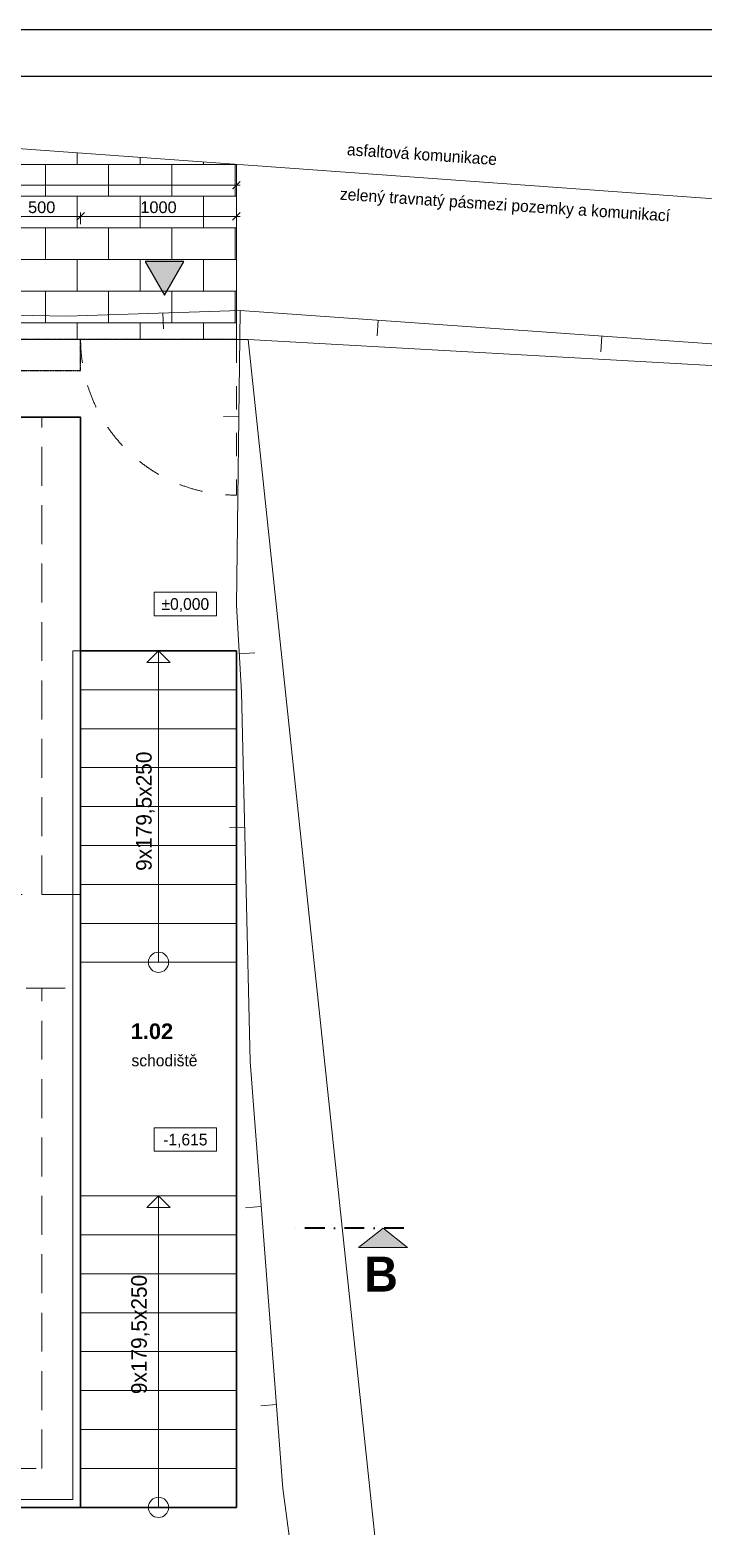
# Model space of a CAD drawing. Header units: millimetres. Extents: x 3760008 to 3998794, y 1820800 to 2250722.
# Drawn here: x 3961285 to 3965607, y 1862323 to 1871930 of the extents above; entities that cross this region are included whole.
import ezdxf

# ---------------------------------------------------------------- set-up
doc = ezdxf.new("R2010")
doc.units = ezdxf.units.MM
doc.header["$LTSCALE"] = 5
for name, pattern in [('CIARKOVANA_22', [0.6, 0.3, -0.3]), ('DASHDOT', [25.4, 12.7, -6.35, 0, -6.35]), ('DASHED', [0.75, 0.5, -0.25])]:
    doc.linetypes.add(name, pattern=pattern)
for name, color, linetype, lineweight in [('km__02_tlustá', 3, 'Continuous', 9), ('km__03_velmi tlustá', 7, 'Continuous', 35), ('km_kóty', 140, 'Continuous', 0), ('km_čísla místností', 150, 'Continuous', 0), ('MA_kóty', 133, 'Continuous', 15), ('SM _ Popisy', 4, 'Continuous', 9), ('SM__02d_tenka další', 146, 'Continuous', 9), ('SM_kóty', 140, 'Continuous', 0)]:
    doc.layers.add(name, color=color, linetype=linetype, lineweight=lineweight)
doc.layers.add('km__netisk', color=250, linetype='Continuous', plot=False)
for name, color, linetype, lineweight, true_color in [('SM _ oplocení', 8, 'Continuous', 30, 0x7c7c7c), ('SM_ Návrh šrafa', 8, 'Continuous', 0, 0x808080), ('Z _ KATASTR', 144, 'Continuous', 9, 0x006d91), ('Z _ MERENI', 8, 'Continuous', 9, 0x7a7a7a), ('Z _ POPIS', 8, 'Continuous', 9, 0x7c7c7c)]:
    doc.layers.add(name, color=color, linetype=linetype, lineweight=lineweight, true_color=true_color)
doc.styles.add('IP_style', font='Arial.ttf')
doc.styles.add('km_style', font='GOTHIC.TTF')
doc.dimstyles.new('IP_50', dxfattribs={"dimscale": 100, "dimtxt": 0.75, "dimasz": 0.5, "dimexe": 0.25, "dimexo": 0.25, "dimgap": 0.2, "dimtad": 1, "dimdec": 0, "dimrnd": 5, "dimdsep": 46, "dimtxsty": 'IP_style', "dimblk": 'ARCHTICK', "dimcen": -0.5, "dimdle": 0.25, "dimclrd": 256, "dimclre": 256, "dimclrt": 256, "dimadec": 1, "dimazin": 2, "dimtfac": 0.5, "dimtdec": 0, "dimtmove": 2, "dimatfit": 3, "dimfxl": 0.5, "dimfxlon": 1, "dimtolj": 1, "dimlwd": -1, "dimlwe": -1, "dimarcsym": 0})

# ---------------------------------------------------------------- blocks, each defined once
blk = doc.blocks.new('PLOT_DREVENY_04')
at = {"layer": 'Z _ POPIS', "color": 0, "lineweight": 0}
blk.add_line((0, 0.1), (0, 0), dxfattribs=at)
blk = doc.blocks.new('_ArchTick')
at = {"color": 0, "linetype": 'ByBlock', "const_width": 0.15}
blk.add_lwpolyline([(-0.5, -0.5), (0.5, 0.5)], dxfattribs=at)
blk = doc.blocks.new('*D9326')
at = {"layer": 'Defpoints', "color": 0}
for p in [(3955599.6, 1862443.1), (3961610.6, 1862443.1), (3961610.6, 1861443.1)]:
    blk.add_point(p, dxfattribs=at)
at = {"layer": 'SM_kóty'}
for p, q in [((3955599.6, 1861493.1), (3955599.6, 1861418.1)), ((3961610.6, 1861493.1), (3961610.6, 1861418.1)), ((3955574.6, 1861443.1), (3961635.6, 1861443.1))]:
    blk.add_line(p, q, dxfattribs=at)
at = {"layer": 'SM_kóty', "xscale": 50, "yscale": 50, "zscale": 50}
for p, rotation in [((3955599.6, 1861443.1), 179.9999999995073), ((3961610.6, 1861443.1), 359.9999999995073)]:
    blk.add_blockref('_ArchTick', p, dxfattribs=dict(at, rotation=rotation))
at = {"layer": 'SM_kóty', "insert": (3958605.1, 1861501.4), "char_height": 75, "attachment_point": 5, "style": 'IP_style'}
blk.add_mtext('\\A1;6010', dxfattribs=at)
blk = doc.blocks.new('*D9327')
at = {"layer": 'Defpoints', "color": 0}
for p in [(3961610.6, 1862443.1), (3962610.6, 1862443.1), (3962610.6, 1861443.1)]:
    blk.add_point(p, dxfattribs=at)
at = {"layer": 'SM_kóty'}
for p, q in [((3961610.6, 1861493.1), (3961610.6, 1861418.1)), ((3962610.6, 1861493.1), (3962610.6, 1861418.1)), ((3961585.6, 1861443.1), (3962635.6, 1861443.1))]:
    blk.add_line(p, q, dxfattribs=at)
at = {"layer": 'SM_kóty', "xscale": 50, "yscale": 50, "zscale": 50}
for p, rotation in [((3961610.6, 1861443.1), 179.9999999995064), ((3962610.6, 1861443.1), 359.9999999995064)]:
    blk.add_blockref('_ArchTick', p, dxfattribs=dict(at, rotation=rotation))
at = {"layer": 'SM_kóty', "insert": (3962110.6, 1861501.4), "char_height": 75, "attachment_point": 5, "style": 'IP_style'}
blk.add_mtext('\\A1;1000', dxfattribs=at)
blk = doc.blocks.new('*D9328')
at = {"layer": 'Defpoints', "color": 0}
for p in [(3962610.6, 1870933.1), (3954837, 1869943.1), (3962610.6, 1869943.1)]:
    blk.add_point(p, dxfattribs=at)
at = {"layer": 'SM_kóty'}
for p, q in [((3954812, 1870933.1), (3962635.6, 1870933.1)), ((3954837, 1870883.1), (3954837, 1870958.1)), ((3962610.6, 1870883.1), (3962610.6, 1870958.1))]:
    blk.add_line(p, q, dxfattribs=at)
at = {"layer": 'SM_kóty', "xscale": 50, "yscale": 50, "zscale": 50}
for p, rotation in [((3954837, 1870933.1), 179.9999999995075), ((3962610.6, 1870933.1), 359.9999999995075)]:
    blk.add_blockref('_ArchTick', p, dxfattribs=dict(at, rotation=rotation))
at = {"layer": 'SM_kóty', "insert": (3958723.8, 1870991.2), "char_height": 75, "attachment_point": 5, "style": 'IP_style'}
blk.add_mtext('\\A1;7775', dxfattribs=at)
blk = doc.blocks.new('*D9329')
at = {"layer": 'Defpoints', "color": 0}
for p in [(3961610.6, 1870733.1), (3961610.6, 1869943.1), (3962610.6, 1869943.1)]:
    blk.add_point(p, dxfattribs=at)
at = {"layer": 'SM_kóty'}
for p, q in [((3962635.6, 1870733.1), (3961585.6, 1870733.1)), ((3961610.6, 1870683.1), (3961610.6, 1870758.1)), ((3962610.6, 1870683.1), (3962610.6, 1870758.1))]:
    blk.add_line(p, q, dxfattribs=at)
at = {"layer": 'SM_kóty', "xscale": 50, "yscale": 50, "zscale": 50}
for p, rotation in [((3961610.6, 1870733.1), 179.9999999995064), ((3962610.6, 1870733.1), 359.9999999995064)]:
    blk.add_blockref('_ArchTick', p, dxfattribs=dict(at, rotation=rotation))
at = {"layer": 'SM_kóty', "insert": (3962110.6, 1870791.4), "char_height": 75, "attachment_point": 5, "style": 'IP_style'}
blk.add_mtext('\\A1;1000', dxfattribs=at)
blk = doc.blocks.new('*D9330')
at = {"layer": 'Defpoints', "color": 0}
for p in [(3961110.6, 1870733.1), (3961110.6, 1869943.1), (3961610.6, 1869943.1)]:
    blk.add_point(p, dxfattribs=at)
at = {"layer": 'SM_kóty'}
for p, q in [((3961635.6, 1870733.1), (3961085.6, 1870733.1)), ((3961110.6, 1870683.1), (3961110.6, 1870758.1)), ((3961610.6, 1870683.1), (3961610.6, 1870758.1))]:
    blk.add_line(p, q, dxfattribs=at)
at = {"layer": 'SM_kóty', "xscale": 50, "yscale": 50, "zscale": 50}
for p, rotation in [((3961110.6, 1870733.1), 179.9999999995198), ((3961610.6, 1870733.1), 359.9999999995197)]:
    blk.add_blockref('_ArchTick', p, dxfattribs=dict(at, rotation=rotation))
at = {"layer": 'SM_kóty', "insert": (3961360.6, 1870791.4), "char_height": 75, "attachment_point": 5, "style": 'IP_style'}
blk.add_mtext('\\A1;500', dxfattribs=at)
blk = doc.blocks.new('hlavní vstup')
h = blk.add_hatch(color=256)
h.dxf.hatch_style = 1
h.paths.add_polyline_path([(0, 0), (-0.416, -0.72), (0.416, -0.72)])
at = {"lineweight": 30}
blk.add_lwpolyline([(0, 0), (-0.416, -0.72), (0.416, -0.72)], close=True, dxfattribs=at)
blk = doc.blocks.new('řezová značka')
h = blk.add_hatch(color=256)
h.dxf.hatch_style = 1
h.paths.add_polyline_path([(-350, -275), (350, -275), (0, 0)])
blk.add_lwpolyline([(-350, -275), (350, -275), (0, 0)], close=True)

msp = doc.modelspace()

# ---------------------------------------------------------------- hatches: boundary and pattern name
at = {"layer": 'SM_ Návrh šrafa', "ltscale": 0.5}
h = msp.add_hatch(dxfattribs=at)
h.set_pattern_fill('BLOCKS', color=256, style=0)
h.paths.add_polyline_path([(3957110.6, 1871415.5), (3957110.6, 1869943.1), (3962610.6, 1869943.1), (3962610.6, 1871067.7), (3961610.6, 1871139.7), (3960787, 1871199.1), (3958265.9, 1871252.7)])

# ---------------------------------------------------------------- linework, layer by layer
at = {"layer": 'km__02_tlustá', "linetype": 'Continuous', "ltscale": 0.01}
for points in [[(3962610.6, 1867943.1), (3961610.6, 1867943.1)], [(3961610.6, 1862443.1), (3962610.6, 1862443.1), (3962610.6, 1867943.1), (3961610.6, 1867943.1)], [(3961610.6, 1862443.1), (3961610.6, 1867943.1)], [(3961610.6, 1867693.1), (3962610.6, 1867693.1)], [(3961610.6, 1867443.1), (3962610.6, 1867443.1)], [(3961610.6, 1867193.1), (3962610.6, 1867193.1)], [(3961610.6, 1866943.1), (3962610.6, 1866943.1)], [(3961610.6, 1866693.1), (3962610.6, 1866693.1)], [(3961610.6, 1866443.1), (3962610.6, 1866443.1)], [(3961610.6, 1866193.1), (3962610.6, 1866193.1)], [(3961610.6, 1865943.1), (3962610.6, 1865943.1)], [(3961610.6, 1864443.1), (3962610.6, 1864443.1)], [(3961610.6, 1864193.1), (3962610.6, 1864193.1)], [(3961610.6, 1863943.1), (3962610.6, 1863943.1)], [(3961610.6, 1863693.1), (3962610.6, 1863693.1)], [(3961610.6, 1863443.1), (3962610.6, 1863443.1)], [(3961610.6, 1863193.1), (3962610.6, 1863193.1)], [(3961610.6, 1862943.1), (3962610.6, 1862943.1)], [(3961610.6, 1862693.1), (3962610.6, 1862693.1)], [(3961610.6, 1862443.1), (3962610.6, 1862443.1)]]:
    msp.add_lwpolyline(points, dxfattribs=at)
at = {"layer": 'km__03_velmi tlustá', "linetype": 'Continuous', "ltscale": 0.01}
msp.add_lwpolyline([(3954887.8, 1869443.1), (3961610.6, 1869443.1), (3961610.6, 1867943.1), (3962610.6, 1867943.1), (3962610.6, 1862443.1), (3961610.6, 1862443.1), (3955599.6, 1862443.1)], close=True, dxfattribs=at)
at = {"layer": 'km__03_velmi tlustá', "linetype": 'DASHED', "lineweight": 9, "ltscale": 100}
for points in [[(3961360.6, 1866378.1), (3961360.6, 1869443.1)], [(3955260.5, 1865778.1), (3961610.6, 1865778.1), (3961610.6, 1866378.1), (3955199.5, 1866378.1)], [(3955511.8, 1865778.1), (3955825.5, 1862693.1), (3961360.6, 1862693.1), (3961360.6, 1865778.1)]]:
    msp.add_lwpolyline(points, dxfattribs=at)
at = {"layer": 'km__03_velmi tlustá', "linetype": 'Continuous', "ltscale": 0.01}
msp.add_lwpolyline([(3961610.6, 1867943.1), (3961610.6, 1862443.1)], dxfattribs=at)
at = {"layer": 'km__netisk'}
for points in [[(3952790, 1857080.4), (3973790, 1857080.4), (3973790, 1871930.4), (3952790, 1871930.4)], [(3952790, 1857080.4), (3973790, 1857080.4), (3973790, 1871930.4), (3952790, 1871930.4)], [(3968140, 1857380.4), (3968140, 1871630.4), (3953090, 1871630.4), (3953090, 1857380.4)], [(3953090, 1857380.4), (3973490, 1857380.4), (3973490, 1871630.4), (3953090, 1871630.4)], [(3968140, 1857380.4), (3968140, 1871630.4), (3953090, 1871630.4), (3953090, 1857380.4)]]:
    msp.add_lwpolyline(points, close=True, dxfattribs=at)
at = {"layer": 'MA_kóty', "linetype": 'DASHDOT', "lineweight": 40, "ltscale": 2}
msp.add_line((3963686.2, 1864235.6), (3962966.2, 1864235.6), dxfattribs=at)
at = {"layer": 'SM _ oplocení', "linetype": 'CIARKOVANA_22', "ltscale": 0.2}
msp.add_lwpolyline([(3961110.6, 1869943.1), (3961110.6, 1869743.1), (3961610.6, 1869743.1), (3961610.6, 1869943.1)], close=True, dxfattribs=at)
at = {"layer": 'SM _ oplocení', "linetype": 'CIARKOVANA_22', "lineweight": 9, "ltscale": 100}
msp.add_lwpolyline([(3962610.6, 1869943.1), (3962610.6, 1868943.1, -0.414214), (3961610.6, 1869943.1)], format="xyb", dxfattribs=at)
at = {"layer": 'SM _ oplocení', "linetype": 'CIARKOVANA_22', "ltscale": 0.5}
msp.add_lwpolyline([(3962610.6, 1869943.1), (3961610.6, 1869943.1)], dxfattribs=at)
at = {"layer": 'SM _ Popisy'}
for points in [[(3962110.6, 1867943.1), (3962185.6, 1867868.1), (3962035.6, 1867868.1)], [(3962110.6, 1864443.1), (3962185.6, 1864368.1), (3962035.6, 1864368.1)]]:
    msp.add_lwpolyline(points, close=True, dxfattribs=at)
for points in [[(3962110.6, 1865943.1), (3962110.6, 1867943.1)], [(3962110.6, 1862443.1), (3962110.6, 1864443.1)]]:
    msp.add_lwpolyline(points, dxfattribs=at)
for centre in [(3962110.6, 1865943.1), (3962110.6, 1862443.1)]:
    msp.add_circle(centre, 65, dxfattribs=at)
at = {"layer": 'SM__02d_tenka další', "ltscale": 2}
msp.add_lwpolyline([(3954887.8, 1869443.1), (3954938.1, 1869443.1), (3955644.8, 1862493.1), (3961560.6, 1862493.1), (3961560.6, 1867943.1), (3961610.6, 1867943.1)], dxfattribs=at)
at = {"layer": 'Z _ KATASTR'}
for p, q in [((3962686.5, 1869943.1), (3954837, 1869943.1)), ((3962686.5, 1869943.1), (3963911.5, 1858380.4)), ((3968140, 1869637.5), (3962686.5, 1869943.1))]:
    msp.add_line(p, q, dxfattribs=at)
at = {"layer": 'Z _ MERENI'}
for p, q in [((3961521.6, 1870092.1), (3962635, 1870128.1)), ((3962635, 1870128.1), (3962610.6, 1868236)), ((3962635, 1870128.1), (3968140, 1869738.3)), ((3960777, 1870105.3), (3961521.6, 1870092.1)), ((3962610.6, 1868236), (3962644.3, 1867678)), ((3962698.2, 1865306.7), (3962644.3, 1867678)), ((3962698.2, 1865306.7), (3962908.9, 1862564)), ((3963473.8, 1858380.4), (3962908.9, 1862564))]:
    msp.add_line(p, q, dxfattribs=at)
for points in [[(3968140, 1870669), (3960787, 1871199.1), (3958265.9, 1871252.7), (3955586, 1871630.4)], [(3962610.6, 1869943.1), (3962610.6, 1871067.7)]]:
    msp.add_lwpolyline(points, dxfattribs=at)

# ---------------------------------------------------------------- block references
at = {"layer": 'km_kóty', "xscale": 299.9999999999999, "yscale": 300, "zscale": 300, "rotation": 180.000000008288}
msp.add_blockref('hlavní vstup', (3962149.1, 1870228.1), dxfattribs=at)
at = {"layer": 'MA_kóty', "xscale": -0.45, "yscale": 0.45, "zscale": 0.45}
msp.add_blockref('řezová značka', (3963552.9, 1864235.6), dxfattribs=at)
at = {"layer": 'Z _ POPIS', "yscale": 1000, "zscale": 1000}
for p, xscale, rotation in [((3962138.7, 1870111.5), 1000, 181.897253795808), ((3963521.4, 1870065.3), 999.9999999999993, 175.9972537958081), ((3964956.8, 1869963.9), 999.9999999999993, 175.9972537958081), ((3962626.9, 1869446.6), 1000, 89.29725379580816), ((3962629.5, 1867923.5), 1000, 273.4972537958081), ((3962665.5, 1866810.1), 1000, 91.29725379580817), ((3962768, 1864374.5), 1000, 94.39725379580815), ((3962867.3, 1863103.6), 1000, 94.39725379580815)]:
    msp.add_blockref('PLOT_DREVENY_04', p, dxfattribs=dict(at, xscale=xscale, rotation=rotation))

# ---------------------------------------------------------------- texts
at = {"layer": 'km_kóty', "char_height": 75, "width": 325.702, "attachment_point": 5, "style": 'km_style', "bg_fill": 16}
for s, insert in [('%%p0,000', (3962283, 1868237)), ('-1,615', (3962283, 1864797.8))]:
    msp.add_mtext(s, dxfattribs=dict(at, insert=insert))
at = {"layer": 'km_čísla místností', "width": 1000, "line_spacing_factor": 0.81, "style": 'km_style'}
for s, insert, char_height, attachment_point in [('\\fArial|b1|i0|c238|p38;1.02', (3962068.6, 1865499.5), 100, 5), ('schodiště', (3961937.1, 1865350.3), 75, 1)]:
    msp.add_mtext(s, dxfattribs=dict(at, insert=insert, char_height=char_height, attachment_point=attachment_point))
at = {"layer": 'MA_kóty', "insert": (3963539.2, 1863941), "char_height": 225, "width": 415.76, "attachment_point": 5, "rotation": 360, "style": 'km_style'}
msp.add_mtext('\\fCentury Gothic|b1|i0|c238|p34;B', dxfattribs=at)
at = {"layer": 'SM _ Popisy', "char_height": 100, "width": 5713.374, "attachment_point": 1, "rotation": 90, "style": 'km_style'}
for insert in [(3961966.6, 1866530.4, 452310), (3961935.4, 1863170.2, 452310)]:
    msp.add_mtext('9x179,5x250', dxfattribs=dict(at, insert=insert))
at = {"layer": 'Z _ MERENI', "char_height": 75, "attachment_point": 4, "rotation": 356.21292, "line_spacing_factor": 1.2, "style": 'km_style'}
for s, insert in [('asfaltová komunikace', (3963321.2, 1871162.9)), ('zelený travnatý pásmezi pozemky a komunikací', (3963275.1, 1870866.5))]:
    msp.add_mtext_dynamic_manual_height_columns(s, width=7779.036, gutter_width=12.5, heights=[0], dxfattribs=dict(at, insert=insert))

# ---------------------------------------------------------------- dimensions: what is measured, and where the dimension line sits
at = {"layer": 'SM_kóty'}
for base, p1, p2, picture, middle in [((3962610.6, 1870933.1), (3954837, 1869943.1), (3962610.6, 1869943.1), '*D9328', (3958723.8, 1870991.2)), ((3961110.6, 1870733.1), (3961610.6, 1869943.1), (3961110.6, 1869943.1), '*D9330', (3961360.6, 1870791.4)), ((3961610.6, 1870733.1), (3962610.6, 1869943.1), (3961610.6, 1869943.1), '*D9329', (3962110.6, 1870791.4)), ((3961610.6, 1861443.1), (3955599.6, 1862443.1), (3961610.6, 1862443.1), '*D9326', (3958605.1, 1861501.4)), ((3962610.6, 1861443.1), (3961610.6, 1862443.1), (3962610.6, 1862443.1), '*D9327', (3962110.6, 1861501.4))]:
    dim = msp.add_linear_dim(base=base, p1=p1, p2=p2, dimstyle='IP_50', dxfattribs=at)
    dim.commit()
    dim.dimension.update_dxf_attribs({"geometry": picture, "text_midpoint": middle})

doc.saveas('drawing.dxf')
